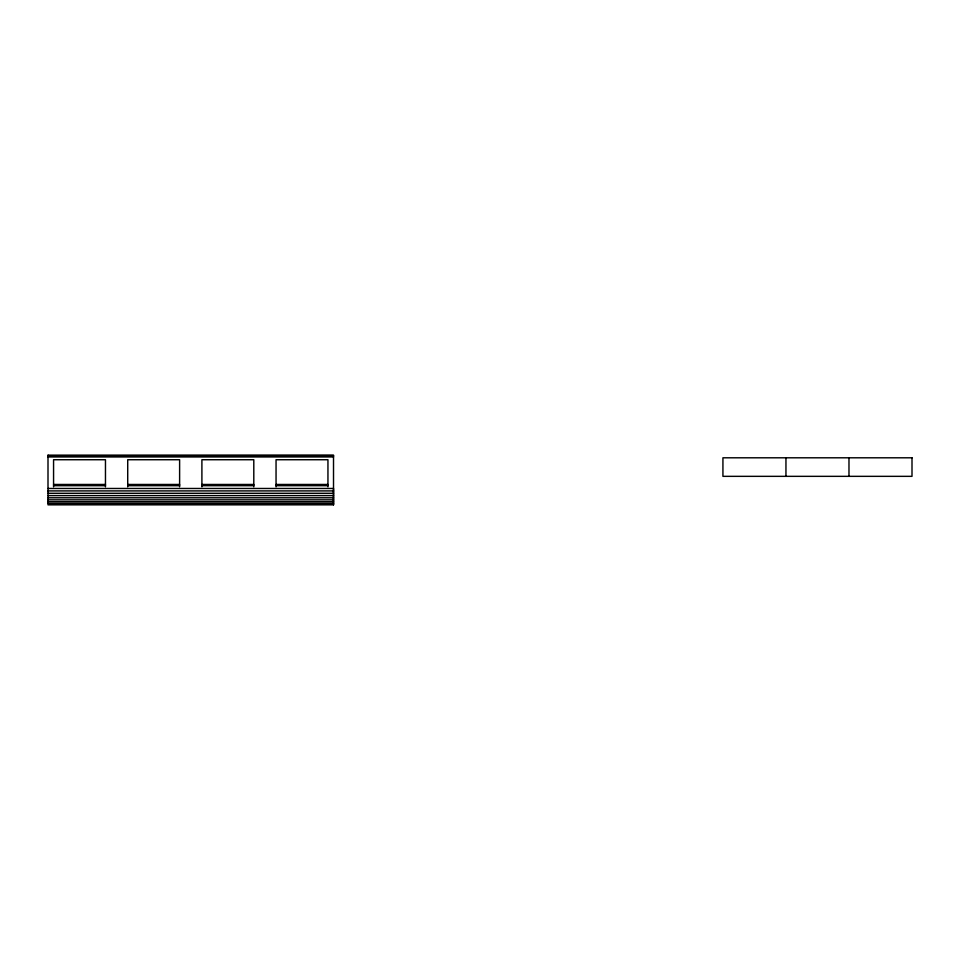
<?xml version="1.0" encoding="UTF-8"?>
<svg xmlns="http://www.w3.org/2000/svg" width="960" height="960" viewBox="0 0 960 960"><rect width="100%" height="100%" fill="white"/><g stroke="black" fill="none" stroke-linecap="round" stroke-linejoin="round"><path stroke-width="1.44" d="M48 455.16L48 504.84L333.516 504.84L333.516 488.472L48 488.472M48 455.268L333.516 455.16L333.516 504.84M48 455.604L333.516 455.604M48 456.168L333.516 456.168M48 456.948L333.516 456.948M53.568 484.464L105.468 484.464M127.716 484.464L179.616 484.464M201.9 484.464L253.8 484.464M276.048 484.464L327.948 484.464M53.568 485.688L105.468 485.688M127.716 485.688L179.616 485.688M201.9 485.688L253.8 485.688M276.048 485.688L327.948 485.688M48 490.908L333.516 490.908M48 493.296L333.516 493.296M48 495.6L333.516 495.6M48 497.796L333.516 497.796M48 499.836L333.516 499.836M48 501.72L333.516 501.72M48 503.388L333.516 503.388M848.976 457.8L848.976 476.34M785.952 457.8L785.952 476.34M327.948 486.84L327.948 459.732L276.048 459.732L276.048 486.84M253.8 486.84L253.8 459.732L201.9 459.732L201.9 486.84M179.616 486.84L179.616 459.732L127.716 459.732L127.716 486.84M105.468 486.84L105.468 459.732L53.568 459.732L53.568 486.84M912 457.8L722.928 457.8L722.928 476.34L912 476.34L912 457.8"/></g></svg>
